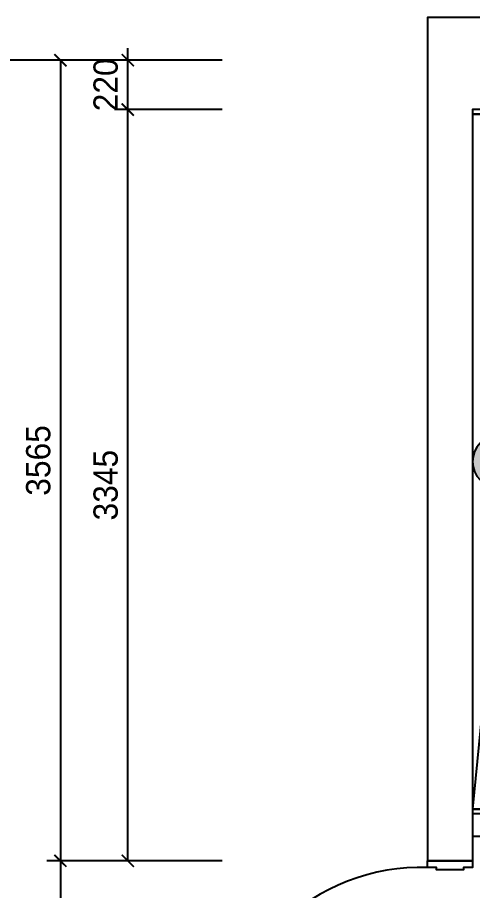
# Model space of a CAD drawing. Header units: millimetres. Extents: x 166504 to 219682, y 69800 to 112988.
# Drawn here: x 193913 to 195938, y 86348 to 90235 of the extents above; entities that cross this region are included whole.
import ezdxf

# ---------------------------------------------------------------- set-up
doc = ezdxf.new("R2010")
doc.units = ezdxf.units.MM
doc.header["$LTSCALE"] = 100
doc.header["$PDMODE"] = 3
doc.layers.get('DEFPOINTS').update_dxf_attribs({"color": 248})
for name, color, linetype in [('07-DIM WAL', 5, 'Continuous'), ('C-WALL1', 2, 'Continuous'), ('CO-DO-FR', 7, 'Continuous'), ('CO-DOOR', 8, 'Continuous'), ('E-DIM(OUT)', 1, 'Continuous'), ('FUR1', 6, 'Continuous'), ('WAL NEW', 3, 'Continuous'), ('설비', 140, 'Continuous')]:
    doc.layers.add(name, color=color, linetype=linetype)
doc.styles.add('YOURNAME', font='HY울릉도M.TTF')
doc.dimstyles.new('YOURNAME-60', dxfattribs={"dimscale": 60, "dimtxt": 1.8, "dimasz": 0.9, "dimexe": 1, "dimexo": 3, "dimgap": 0.7, "dimtad": 1, "dimdec": 0, "dimzin": 0, "dimdsep": 46, "dimtxsty": 'YOURNAME', "dimblk": 'ARCHTICK', "dimcen": 0, "dimclrd": 1, "dimclre": 1, "dimclrt": 7, "dimadec": 0, "dimazin": 0, "dimtfac": 1, "dimtdec": 0, "dimtix": 1, "dimtmove": 2, "dimatfit": 3, "dimldrblk": 'ARCHTICK', "dimfxl": 1, "dimtolj": 1, "dimtzin": 0, "dimarcsym": 0})

# ---------------------------------------------------------------- blocks, each defined once
blk = doc.blocks.new('_ArchTick')
at = {"color": 0, "linetype": 'ByBlock', "const_width": 0.15}
blk.add_lwpolyline([(-0.5, -0.5), (0.5, 0.5)], dxfattribs=at)
blk = doc.blocks.new('*D949')
at = {"layer": 'DEFPOINTS', "color": 0}
for p in [(193804.4, 90045.3), (195004.4, 90045.3), (195004.4, 83595.3)]:
    blk.add_point(p, dxfattribs=at)
at = {"layer": 'E-DIM(OUT)', "color": 1, "lineweight": -2}
for p, q in [((194824.4, 90045.3), (193744.4, 90045.3)), ((193804.4, 83595.3), (193804.4, 90045.3)), ((194824.4, 83595.3), (193744.4, 83595.3))]:
    blk.add_line(p, q, dxfattribs=at)
at = {"layer": 'E-DIM(OUT)', "color": 1, "lineweight": -2, "xscale": 54, "yscale": 54, "zscale": 54}
for p, rotation in [((193804.4, 90045.3), 90), ((193804.4, 83595.3), 270)]:
    blk.add_blockref('_ArchTick', p, dxfattribs=dict(at, rotation=rotation))
at = {"layer": 'E-DIM(OUT)', "color": 7, "insert": (193706.2, 86820.3), "char_height": 108, "attachment_point": 5, "rotation": 90, "style": 'YOURNAME'}
blk.add_mtext('\\A1;6450', dxfattribs=at)
blk = doc.blocks.new('*D950')
at = {"layer": 'DEFPOINTS', "color": 0}
for p in [(195004.4, 90045.3), (194104.4, 86480.3), (195004.4, 86480.3)]:
    blk.add_point(p, dxfattribs=at)
at = {"layer": 'E-DIM(OUT)', "color": 1, "lineweight": -2}
for p, q in [((194824.4, 90045.3), (194044.4, 90045.3)), ((194104.4, 90045.3), (194104.4, 86480.3)), ((194824.4, 86480.3), (194044.4, 86480.3))]:
    blk.add_line(p, q, dxfattribs=at)
at = {"layer": 'E-DIM(OUT)', "color": 1, "lineweight": -2, "xscale": 54, "yscale": 54, "zscale": 54}
for p, rotation in [((194104.4, 90045.3), 90), ((194104.4, 86480.3), 270)]:
    blk.add_blockref('_ArchTick', p, dxfattribs=dict(at, rotation=rotation))
at = {"layer": 'E-DIM(OUT)', "color": 7, "insert": (194006.2, 88262.8), "char_height": 108, "attachment_point": 5, "rotation": 90, "style": 'YOURNAME'}
blk.add_mtext('\\A1;3565', dxfattribs=at)
blk = doc.blocks.new('*D951')
at = {"layer": 'DEFPOINTS', "color": 0}
for p in [(194404.4, 89825.3), (195004.4, 89825.3), (195004.4, 86480.3)]:
    blk.add_point(p, dxfattribs=at)
at = {"layer": 'E-DIM(OUT)', "color": 1, "lineweight": -2}
for p, q in [((194824.4, 89825.3), (194344.4, 89825.3)), ((194404.4, 86480.3), (194404.4, 89825.3)), ((194824.4, 86480.3), (194344.4, 86480.3))]:
    blk.add_line(p, q, dxfattribs=at)
at = {"layer": 'E-DIM(OUT)', "color": 1, "lineweight": -2, "xscale": 54, "yscale": 54, "zscale": 54}
for p, rotation in [((194404.4, 89825.3), 90), ((194404.4, 86480.3), 270)]:
    blk.add_blockref('_ArchTick', p, dxfattribs=dict(at, rotation=rotation))
at = {"layer": 'E-DIM(OUT)', "color": 7, "insert": (194306.2, 88152.8), "char_height": 108, "attachment_point": 5, "rotation": 90, "style": 'YOURNAME'}
blk.add_mtext('\\A1;3345', dxfattribs=at)
blk = doc.blocks.new('*D952')
at = {"layer": 'DEFPOINTS', "color": 0}
for p in [(194404.4, 90045.3), (195004.4, 90045.3), (195004.4, 89825.3)]:
    blk.add_point(p, dxfattribs=at)
at = {"layer": 'E-DIM(OUT)', "color": 1, "lineweight": -2}
for p, q in [((194404.4, 89771.3), (194404.4, 90099.3)), ((194824.4, 90045.3), (194344.4, 90045.3)), ((194824.4, 89825.3), (194344.4, 89825.3))]:
    blk.add_line(p, q, dxfattribs=at)
at = {"layer": 'E-DIM(OUT)', "color": 1, "lineweight": -2, "xscale": 54, "yscale": 54, "zscale": 54}
for p, rotation in [((194404.4, 90045.3), 270), ((194404.4, 89825.3), 90)]:
    blk.add_blockref('_ArchTick', p, dxfattribs=dict(at, rotation=rotation))
at = {"layer": 'E-DIM(OUT)', "color": 7, "insert": (194306.2, 89935.3), "char_height": 108, "attachment_point": 5, "rotation": 90, "style": 'YOURNAME'}
blk.add_mtext('\\A1;220', dxfattribs=at)
blk = doc.blocks.new('*D953')
at = {"layer": 'DEFPOINTS', "color": 0}
for p in [(195004.4, 86480.3), (194104.4, 85490.3), (195004.4, 85490.3)]:
    blk.add_point(p, dxfattribs=at)
at = {"layer": 'E-DIM(OUT)', "color": 1, "lineweight": -2}
for p, q in [((194824.4, 86480.3), (194044.4, 86480.3)), ((194104.4, 86480.3), (194104.4, 85490.3)), ((194824.4, 85490.3), (194044.4, 85490.3))]:
    blk.add_line(p, q, dxfattribs=at)
at = {"layer": 'E-DIM(OUT)', "color": 1, "lineweight": -2, "xscale": 54, "yscale": 54, "zscale": 54}
for p, rotation in [((194104.4, 86480.3), 90), ((194104.4, 85490.3), 270)]:
    blk.add_blockref('_ArchTick', p, dxfattribs=dict(at, rotation=rotation))
at = {"layer": 'E-DIM(OUT)', "color": 7, "insert": (194006.2, 85985.3), "char_height": 108, "attachment_point": 5, "rotation": 90, "style": 'YOURNAME'}
blk.add_mtext('\\A1;990', dxfattribs=at)
blk = doc.blocks.new('VUDAUSEH')
at = {"layer": 'C-WALL1'}
for p, q in [((165083.9, 108631.1), (164883.9, 108631.1)), ((164883.9, 108631.1), (165083.9, 108631.1))]:
    blk.add_line(p, q, dxfattribs=at)
for points in [[(165848.9, 112386.1), (164883.9, 112386.1), (164883.9, 108631.1)], [(165848.9, 112381.1), (165848.9, 112196.1), (165393.9, 112196.1), (165393.9, 111976.1), (165083.9, 111976.1), (165083.9, 108631.1), (164883.9, 108631.1), (165083.9, 108631.1)]]:
    blk.add_lwpolyline(points, dxfattribs=at)
at = {"layer": 'CO-DO-FR'}
blk.add_lwpolyline([(164883.9, 108631.1), (165083.9, 108631.1), (165083.9, 108601.1), (165043.9, 108601.1), (165043.9, 108591.1), (164923.9, 108591.1), (164923.9, 108601.1), (164883.9, 108601.1), (164883.9, 108631.1)], close=True, dxfattribs=at)
at = {"layer": 'CO-DOOR'}
blk.add_arc((164854.4, 107701.1), 900.5, 88.1182, 180.6363, dxfattribs=at)
blk = doc.blocks.new('CJSWJDHE')
at = {"layer": 'FUR1', "color": 8}
blk.add_line((196238.4, 89805.3), (195938.4, 86710.3), dxfattribs=at)
for points in [[(195938.4, 89805.3), (196438.4, 89805.3), (196438.4, 89825.3), (195938.4, 89825.3)], [(195938.4, 86690.3), (196438.4, 86690.3), (196438.4, 86710.3), (195938.4, 86710.3)]]:
    blk.add_lwpolyline(points, close=True, dxfattribs=at)
blk.add_lwpolyline([(195938.4, 86710.3), (196438.4, 86710.3), (196438.4, 89805.3), (196248.4, 89805.3), (196248.4, 89805.3), (195938.4, 89805.3), (195938.4, 86710.3)], dxfattribs=at)
at = {"layer": 'WAL NEW'}
blk.add_lwpolyline([(195938.4, 86590.3), (198083.4, 86590.3)], dxfattribs=at)
blk.add_blockref('VUDAUSEH', (30854.4, -22150.8))
blk = doc.blocks.new('egoo')
at = {"layer": '설비'}
h = blk.add_hatch(color=140, dxfattribs=at)
edge = h.paths.add_edge_path()
edge.add_arc((1015645.3, 443433.7), 22.3, 0, 360)
h = blk.add_hatch(color=140, dxfattribs=at)
edge = h.paths.add_edge_path()
edge.add_arc((1015747.7, 443433.7), 22.3, 0, 360)
h = blk.add_hatch(color=140, dxfattribs=at)
edge = h.paths.add_edge_path()
edge.add_line((1015826.3, 443329.1), (1015566.6, 443329.1))
edge.add_ellipse((1015696.5, 443381.5), major_axis=(99, 99), ratio=1, start_angle=156.9578, end_angle=293.0422)
at = {"layer": '설비', "color": 140}
for centre, radius in [((1015696.5, 443381.5), 140), ((1015645.3, 443433.7), 22.3), ((1015747.7, 443433.7), 22.3)]:
    blk.add_circle(centre, radius, dxfattribs=at)

msp = doc.modelspace()

# ---------------------------------------------------------------- block references
at = {"layer": '07-DIM WAL'}
msp.add_blockref('CJSWJDHE', (0, 0), dxfattribs=at)
at = {"layer": '설비', "color": 140, "xscale": -0.8214285869294655, "yscale": 0.8214285869294655, "zscale": 0.8214285869294655, "rotation": 270}
msp.add_blockref('egoo', (-168152.8, -746064.3), dxfattribs=at)

# ---------------------------------------------------------------- dimensions: what is measured, and where the dimension line sits
at = {"layer": 'E-DIM(OUT)'}
for base, p1, p2, picture, middle in [((193804.4, 90045.3), (195004.4, 83595.3), (195004.4, 90045.3), '*D949', (193706.2, 86820.3)), ((194104.4, 86480.3), (195004.4, 90045.3), (195004.4, 86480.3), '*D950', (194006.2, 88262.8)), ((194404.4, 90045.3), (195004.4, 89825.3), (195004.4, 90045.3), '*D952', (194306.2, 89935.3)), ((194404.4, 89825.3), (195004.4, 86480.3), (195004.4, 89825.3), '*D951', (194306.2, 88152.8)), ((194104.4, 85490.3), (195004.4, 86480.3), (195004.4, 85490.3), '*D953', (194006.2, 85985.3))]:
    dim = msp.add_linear_dim(base=base, p1=p1, p2=p2, angle=90, dimstyle='YOURNAME-60', dxfattribs=at)
    dim.commit()
    dim.dimension.update_dxf_attribs({"geometry": picture, "text_midpoint": middle})

doc.saveas('drawing.dxf')
